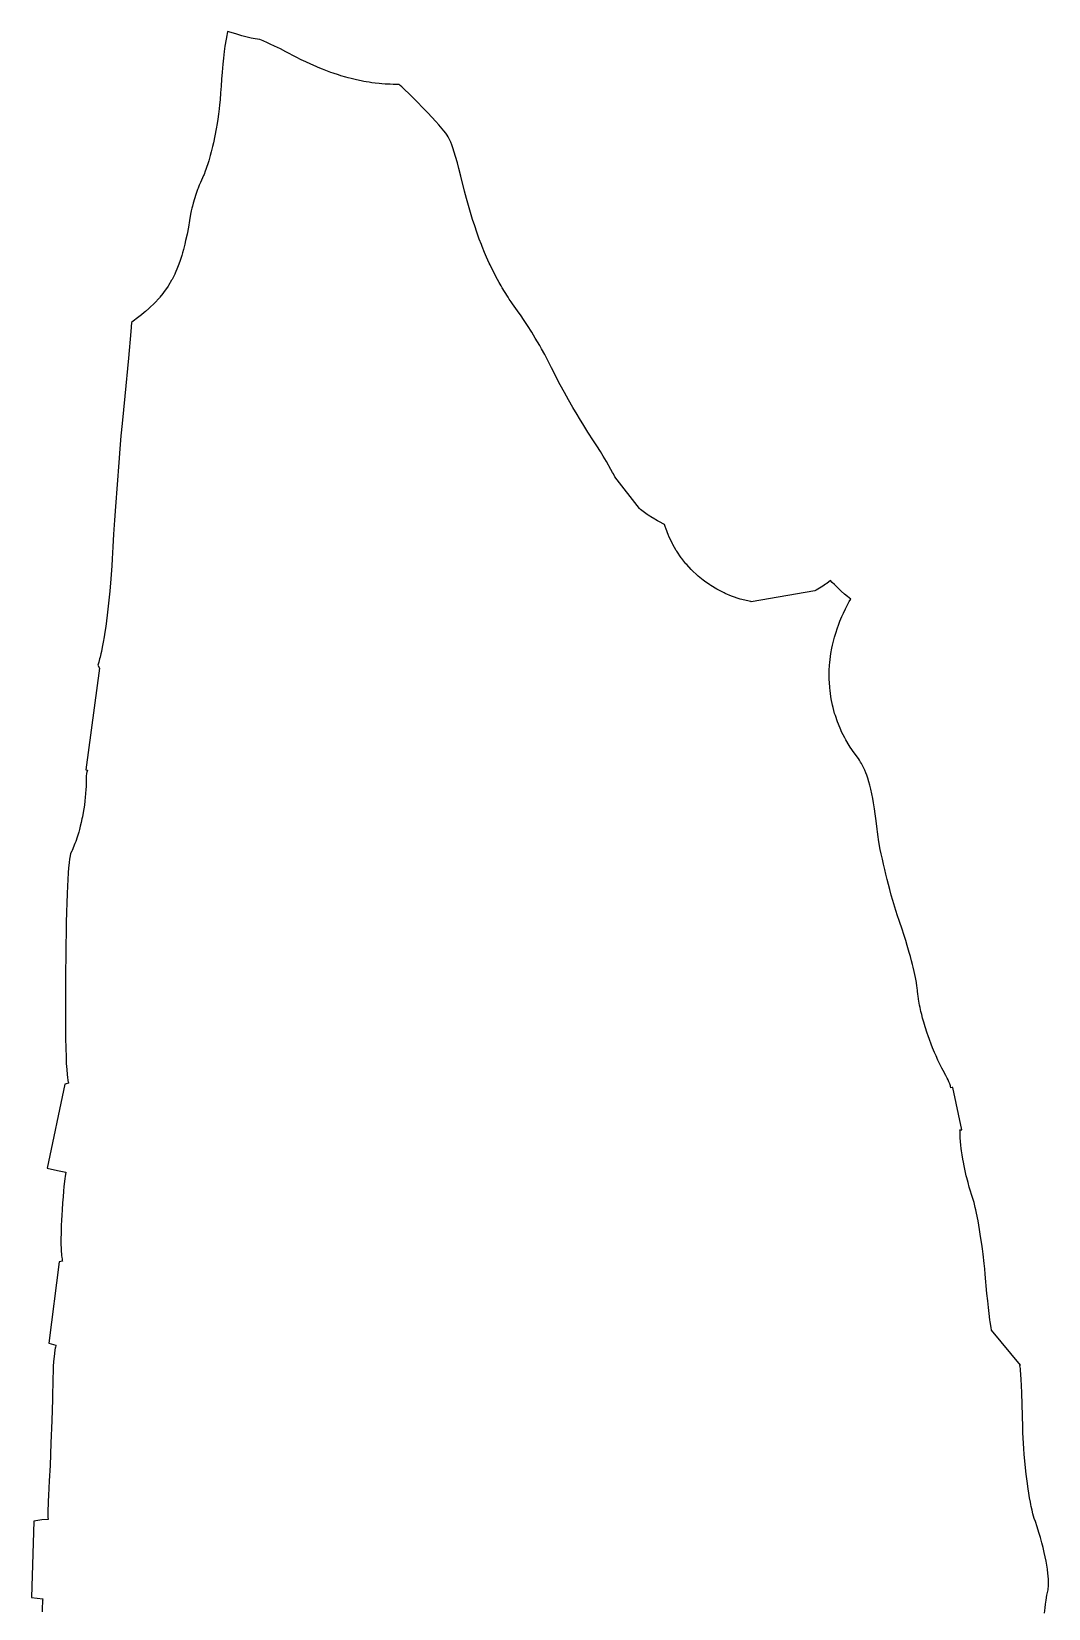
# Model space of a CAD drawing. Header units: metres. Extents: x -0.5 to 50.5, y -0.5 to 50.3.
# Drawn here: x 42.58 to 50.18, y 36.07 to 47.87 of the extents above; entities that cross this region are included whole.
import ezdxf

# ---------------------------------------------------------------- set-up
doc = ezdxf.new("R2010")
doc.units = ezdxf.units.M

msp = doc.modelspace()

# ---------------------------------------------------------------- linework, layer by layer
for p, q in [((44.0314, 47.813), (44.0235, 47.761)), ((44.0364, 47.8407), (44.0314, 47.813)), ((44.0433, 47.8697), (44.0364, 47.8407)), ((44.0524, 47.8668), (44.0433, 47.8697)), ((44.1121, 47.8492), (44.0524, 47.8668)), ((44.1504, 47.8385), (44.1121, 47.8492)), ((44.19, 47.8282), (44.1504, 47.8385)), ((44.2192, 47.8211), (44.19, 47.8282)), ((44.2487, 47.8146), (44.2192, 47.8211)), ((44.2841, 47.8097), (44.2487, 47.8146)), ((44.3098, 47.7993), (44.2841, 47.8097)), ((44.3423, 47.7851), (44.3098, 47.7993)), ((44.3625, 47.776), (44.3423, 47.7851)), ((44.0124, 47.6703), (44.0075, 47.625)), ((44.0182, 47.7205), (44.0124, 47.6703)), ((44.0235, 47.761), (44.0182, 47.7205)), ((44.3941, 47.7611), (44.3625, 47.776)), ((44.4384, 47.7395), (44.3941, 47.7611)), ((44.4795, 47.7185), (44.4384, 47.7395)), ((44.5561, 47.6782), (44.4795, 47.7185)), ((44.5946, 47.6586), (44.5561, 47.6782)), ((44.0021, 47.5665), (43.9978, 47.5145)), ((44.0075, 47.625), (44.0021, 47.5665)), ((44.6284, 47.642), (44.5946, 47.6586)), ((44.6648, 47.6251), (44.6284, 47.642)), ((44.7064, 47.6069), (44.6648, 47.6251)), ((44.7203, 47.601), (44.7064, 47.6069)), ((44.7534, 47.5874), (44.7203, 47.601)), ((44.7915, 47.5727), (44.7534, 47.5874)), ((44.8161, 47.5637), (44.7915, 47.5727)), ((44.8318, 47.5582), (44.8161, 47.5637)), ((44.8717, 47.5448), (44.8318, 47.5582)), ((43.9941, 47.461), (43.9911, 47.4123)), ((43.9978, 47.5145), (43.9941, 47.461)), ((44.8901, 47.539), (44.8717, 47.5448)), ((44.9281, 47.5279), (44.8901, 47.539)), ((44.9459, 47.523), (44.9281, 47.5279)), ((44.9672, 47.5174), (44.9459, 47.523)), ((44.9871, 47.5125), (44.9672, 47.5174)), ((45.0069, 47.5079), (44.9871, 47.5125)), ((45.0436, 47.5002), (45.0069, 47.5079)), ((45.0625, 47.4965), (45.0436, 47.5002)), ((45.0809, 47.4932), (45.0625, 47.4965)), ((45.1014, 47.4898), (45.0809, 47.4932)), ((45.1229, 47.4866), (45.1014, 47.4898)), ((45.1459, 47.4836), (45.1229, 47.4866)), ((45.1775, 47.4802), (45.1459, 47.4836)), ((45.1974, 47.4783), (45.1775, 47.4802)), ((45.223, 47.4765), (45.1974, 47.4783)), ((45.2402, 47.4755), (45.223, 47.4765)), ((45.2598, 47.4747), (45.2402, 47.4755)), ((45.2809, 47.4741), (45.2598, 47.4747)), ((45.3259, 47.4733), (45.2809, 47.4741)), ((45.3342, 47.4663), (45.3259, 47.4733)), ((45.3469, 47.455), (45.3342, 47.4663)), ((45.3695, 47.4339), (45.3469, 47.455)), ((45.3989, 47.4053), (45.3695, 47.4339)), ((43.983, 47.3213), (43.9794, 47.2904)), ((43.9868, 47.3593), (43.983, 47.3213)), ((43.9911, 47.4123), (43.9868, 47.3593)), ((45.4267, 47.3777), (45.3989, 47.4053)), ((45.4634, 47.3404), (45.4267, 47.3777)), ((45.5015, 47.3013), (45.4634, 47.3404)), ((43.9693, 47.2144), (43.9643, 47.1818)), ((43.9744, 47.2507), (43.9693, 47.2144)), ((43.9794, 47.2904), (43.9744, 47.2507)), ((45.5403, 47.2611), (45.5015, 47.3013)), ((45.5715, 47.2283), (45.5403, 47.2611)), ((45.6021, 47.1954), (45.5715, 47.2283)), ((45.6234, 47.1715), (45.6021, 47.1954)), ((43.9479, 47.0896), (43.9371, 47.0377)), ((43.9578, 47.1429), (43.9479, 47.0896)), ((43.9643, 47.1818), (43.9578, 47.1429)), ((45.6492, 47.1414), (45.6234, 47.1715)), ((45.6607, 47.1271), (45.6492, 47.1414)), ((45.6746, 47.1086), (45.6607, 47.1271)), ((45.685, 47.0936), (45.6746, 47.1086)), ((45.6921, 47.0822), (45.685, 47.0936)), ((45.6985, 47.0709), (45.6921, 47.0822)), ((43.9212, 46.9707), (43.9139, 46.9429)), ((43.9305, 47.0092), (43.9212, 46.9707)), ((43.9371, 47.0377), (43.9305, 47.0092)), ((45.7056, 47.0568), (45.6985, 47.0709)), ((45.7121, 47.0421), (45.7056, 47.0568)), ((45.7206, 47.0211), (45.7121, 47.0421)), ((45.7286, 46.9986), (45.7206, 47.0211)), ((45.7386, 46.9683), (45.7286, 46.9986)), ((45.7487, 46.9348), (45.7386, 46.9683)), ((43.8889, 46.8601), (43.8808, 46.8369)), ((43.8933, 46.8735), (43.8889, 46.8601)), ((43.9026, 46.9032), (43.8933, 46.8735)), ((43.9079, 46.9215), (43.9026, 46.9032)), ((43.9139, 46.9429), (43.9079, 46.9215)), ((45.762, 46.8875), (45.7487, 46.9348)), ((45.7736, 46.8438), (45.762, 46.8875)), ((45.7879, 46.7882), (45.7736, 46.8438)), ((43.8401, 46.7409), (43.8311, 46.7207)), ((43.8479, 46.7574), (43.8401, 46.7409)), ((43.8641, 46.7937), (43.8479, 46.7574)), ((43.8668, 46.8002), (43.8641, 46.7937)), ((43.8764, 46.8251), (43.8668, 46.8002)), ((43.8808, 46.8369), (43.8764, 46.8251)), ((45.816, 46.6753), (45.7879, 46.7882)), ((43.795, 46.6178), (43.7858, 46.5867)), ((43.8056, 46.6516), (43.795, 46.6178)), ((43.8181, 46.6873), (43.8056, 46.6516)), ((43.8224, 46.6985), (43.8181, 46.6873)), ((43.8311, 46.7207), (43.8224, 46.6985)), ((45.8307, 46.6196), (45.816, 46.6753)), ((45.845, 46.5675), (45.8307, 46.6196)), ((43.7665, 46.5023), (43.7585, 46.455)), ((43.7711, 46.5271), (43.7665, 46.5023)), ((43.776, 46.5489), (43.7711, 46.5271)), ((43.7795, 46.5632), (43.776, 46.5489)), ((43.7858, 46.5867), (43.7795, 46.5632)), ((45.8598, 46.5164), (45.845, 46.5675)), ((45.8763, 46.4626), (45.8598, 46.5164)), ((43.7497, 46.4062), (43.7398, 46.3546)), ((43.7585, 46.455), (43.7497, 46.4062)), ((45.8916, 46.415), (45.8763, 46.4626)), ((45.9078, 46.3676), (45.8916, 46.415)), ((43.7236, 46.28), (43.713, 46.2377)), ((43.7296, 46.3061), (43.7236, 46.28)), ((43.7398, 46.3546), (43.7296, 46.3061)), ((45.9261, 46.317), (45.9078, 46.3676)), ((45.9413, 46.2766), (45.9261, 46.317)), ((45.9475, 46.2611), (45.9413, 46.2766)), ((45.9661, 46.2156), (45.9475, 46.2611)), ((43.686, 46.1488), (43.674, 46.1162)), ((43.6914, 46.1646), (43.686, 46.1488)), ((43.7008, 46.1945), (43.6914, 46.1646)), ((43.7064, 46.2136), (43.7008, 46.1945)), ((43.713, 46.2377), (43.7064, 46.2136)), ((45.981, 46.181), (45.9661, 46.2156)), ((46.001, 46.137), (45.981, 46.181)), ((46.0074, 46.1233), (46.001, 46.137)), ((43.6275, 46.0156), (43.6239, 46.009)), ((43.6474, 46.0545), (43.6275, 46.0156)), ((43.6511, 46.0624), (43.6474, 46.0545)), ((43.6693, 46.1042), (43.6511, 46.0624)), ((43.674, 46.1162), (43.6693, 46.1042)), ((46.0297, 46.0776), (46.0074, 46.1233)), ((46.0417, 46.054), (46.0297, 46.0776)), ((46.0502, 46.0379), (46.0417, 46.054)), ((46.075, 45.9923), (46.0502, 46.0379)), ((43.5595, 45.9107), (43.5367, 45.8822)), ((43.5636, 45.9161), (43.5595, 45.9107)), ((43.5979, 45.9655), (43.5636, 45.9161)), ((43.6008, 45.9701), (43.5979, 45.9655)), ((43.6239, 46.009), (43.6008, 45.9701)), ((46.0895, 45.967), (46.075, 45.9923)), ((46.0979, 45.9526), (46.0895, 45.967)), ((46.1143, 45.9255), (46.0979, 45.9526)), ((46.1408, 45.8835), (46.1143, 45.9255)), ((43.4545, 45.7971), (43.4298, 45.7753)), ((43.4651, 45.8069), (43.4545, 45.7971)), ((43.4907, 45.8319), (43.4651, 45.8069)), ((43.4973, 45.8386), (43.4907, 45.8319)), ((43.5327, 45.8776), (43.4973, 45.8386)), ((43.5367, 45.8822), (43.5327, 45.8776)), ((46.1506, 45.8685), (46.1408, 45.8835)), ((46.1653, 45.8466), (46.1506, 45.8685)), ((46.1744, 45.8333), (46.1653, 45.8466)), ((46.2111, 45.7812), (46.1744, 45.8333)), ((46.2384, 45.7416), (46.2111, 45.7812)), ((43.3235, 45.6935), (43.3183, 45.6262)), ((43.3376, 45.7036), (43.3235, 45.6935)), ((43.3685, 45.7264), (43.3376, 45.7036)), ((43.3992, 45.7502), (43.3685, 45.7264)), ((43.4192, 45.7664), (43.3992, 45.7502)), ((43.4298, 45.7753), (43.4192, 45.7664)), ((46.2562, 45.715), (46.2384, 45.7416)), ((46.286, 45.6695), (46.2562, 45.715)), ((46.318, 45.6192), (46.286, 45.6695)), ((43.3183, 45.6262), (43.3011, 45.427)), ((46.3447, 45.5755), (46.318, 45.6192)), ((46.378, 45.5196), (46.3447, 45.5755)), ((43.3011, 45.427), (43.2743, 45.1419)), ((46.3915, 45.4965), (46.378, 45.5196)), ((46.4154, 45.4539), (46.3915, 45.4965)), ((46.4371, 45.4137), (46.4154, 45.4539)), ((46.4498, 45.3885), (46.4371, 45.4137)), ((46.4661, 45.3543), (46.4498, 45.3885)), ((46.4779, 45.33), (46.4661, 45.3543)), ((46.5041, 45.2783), (46.4779, 45.33)), ((46.5309, 45.2272), (46.5041, 45.2783)), ((46.563, 45.1681), (46.5309, 45.2272)), ((43.2743, 45.1419), (43.2542, 44.9376)), ((46.5927, 45.1149), (46.563, 45.1681)), ((46.6259, 45.0569), (46.5927, 45.1149)), ((46.6572, 45.0037), (46.6259, 45.0569)), ((46.6748, 44.9746), (46.6572, 45.0037)), ((46.7073, 44.9216), (46.6748, 44.9746)), ((43.2457, 44.8449), (43.2371, 44.7472)), ((43.2542, 44.9376), (43.2457, 44.8449)), ((46.738, 44.873), (46.7073, 44.9216)), ((46.7802, 44.8082), (46.738, 44.873)), ((43.2371, 44.7472), (43.2286, 44.6442)), ((46.8042, 44.7706), (46.7802, 44.8082)), ((46.8317, 44.7265), (46.8042, 44.7706)), ((46.8519, 44.6936), (46.8317, 44.7265)), ((43.2286, 44.6442), (43.216, 44.4809)), ((46.8766, 44.6523), (46.8519, 44.6936)), ((46.9102, 44.5937), (46.8766, 44.6523)), ((43.216, 44.4809), (43.2043, 44.317)), ((46.9233, 44.5697), (46.9102, 44.5937)), ((46.9287, 44.5595), (46.9233, 44.5697)), ((46.9396, 44.5378), (46.9287, 44.5595)), ((46.9402, 44.5381), (46.9396, 44.5378)), ((47.1249, 44.3009), (46.9402, 44.5381)), ((43.2043, 44.317), (43.1974, 44.2134)), ((47.1323, 44.2947), (47.1249, 44.3009)), ((47.1827, 44.2563), (47.1323, 44.2947)), ((47.19, 44.2513), (47.1827, 44.2563)), ((47.2207, 44.2312), (47.19, 44.2513)), ((43.1974, 44.2134), (43.1908, 44.1081)), ((47.2259, 44.228), (47.2207, 44.2312)), ((47.2588, 44.2088), (47.2259, 44.228)), ((47.2686, 44.2034), (47.2588, 44.2088)), ((47.3124, 44.1817), (47.2686, 44.2034)), ((47.3191, 44.1582), (47.3124, 44.1817)), ((47.321, 44.1528), (47.3191, 44.1582)), ((47.3416, 44.0984), (47.321, 44.1528)), ((43.1855, 44.0148), (43.1807, 43.9233)), ((43.1908, 44.1081), (43.1855, 44.0148)), ((47.3437, 44.0935), (47.3416, 44.0984)), ((47.3703, 44.0379), (47.3437, 44.0935)), ((47.3739, 44.0312), (47.3703, 44.0379)), ((47.399, 43.9878), (47.3739, 44.0312)), ((43.1807, 43.9233), (43.1774, 43.8719)), ((47.4031, 43.9812), (47.399, 43.9878)), ((47.4362, 43.9328), (47.4031, 43.9812)), ((47.441, 43.9265), (47.4362, 43.9328)), ((47.4716, 43.8882), (47.441, 43.9265)), ((43.1703, 43.7747), (43.1623, 43.6836)), ((43.1774, 43.8719), (43.1703, 43.7747)), ((47.4779, 43.881), (47.4716, 43.8882)), ((47.5118, 43.8442), (47.4779, 43.881)), ((47.5188, 43.8372), (47.5118, 43.8442)), ((47.5561, 43.8021), (47.5188, 43.8372)), ((47.5631, 43.796), (47.5561, 43.8021)), ((47.6011, 43.7649), (47.5631, 43.796)), ((43.1623, 43.6836), (43.1578, 43.6372)), ((47.6099, 43.7582), (47.6011, 43.7649)), ((47.6503, 43.7297), (47.6099, 43.7582)), ((47.6575, 43.725), (47.6503, 43.7297)), ((47.7026, 43.6977), (47.6575, 43.725)), ((47.7118, 43.6926), (47.7026, 43.6977)), ((47.7569, 43.6695), (47.7118, 43.6926)), ((47.7655, 43.6655), (47.7569, 43.6695)), ((47.813, 43.6455), (47.7655, 43.6655)), ((48.4364, 43.6847), (47.9602, 43.6039)), ((48.445, 43.6895), (48.4364, 43.6847)), ((48.4703, 43.7045), (48.445, 43.6895)), ((48.4948, 43.72), (48.4703, 43.7045)), ((48.5164, 43.7344), (48.4948, 43.72)), ((48.5254, 43.7407), (48.5164, 43.7344)), ((48.5539, 43.7616), (48.5254, 43.7407)), ((48.5662, 43.7485), (48.5539, 43.7616)), ((48.5829, 43.7314), (48.5662, 43.7485)), ((48.6002, 43.7144), (48.5829, 43.7314)), ((48.6167, 43.6987), (48.6002, 43.7144)), ((48.6338, 43.683), (48.6167, 43.6987)), ((48.6583, 43.6613), (48.6338, 43.683)), ((48.6806, 43.6426), (48.6583, 43.6613)), ((43.1481, 43.5475), (43.1427, 43.5026)), ((43.1532, 43.5933), (43.1481, 43.5475)), ((43.1578, 43.6372), (43.1532, 43.5933)), ((47.8206, 43.6426), (47.813, 43.6455)), ((47.8697, 43.6259), (47.8206, 43.6426)), ((47.8784, 43.6232), (47.8697, 43.6259)), ((47.9581, 43.6043), (47.8784, 43.6232)), ((47.9602, 43.6039), (47.9581, 43.6043)), ((48.6495, 43.5191), (48.665, 43.5516)), ((48.665, 43.5516), (48.6766, 43.5742)), ((48.6766, 43.5742), (48.6936, 43.6054)), ((48.7041, 43.6237), (48.6806, 43.6426)), ((48.6936, 43.6054), (48.7041, 43.6237)), ((43.1317, 43.4191), (43.1255, 43.3769)), ((43.1373, 43.4595), (43.1317, 43.4191)), ((43.1427, 43.5026), (43.1373, 43.4595)), ((48.6024, 43.4014), (48.6143, 43.435)), ((48.6143, 43.435), (48.6228, 43.4571)), ((48.6228, 43.4571), (48.6382, 43.4941)), ((48.6382, 43.4941), (48.6495, 43.5191)), ((43.1199, 43.3421), (43.1127, 43.3)), ((43.1255, 43.3769), (43.1199, 43.3421)), ((48.568, 43.2776), (48.5774, 43.3176)), ((48.5774, 43.3176), (48.583, 43.3386)), ((48.583, 43.3386), (48.5944, 43.377)), ((48.5944, 43.377), (48.6024, 43.4014)), ((43.089, 43.1882), (43.0857, 43.1757)), ((43.0951, 43.2134), (43.089, 43.1882)), ((43.0989, 43.2303), (43.0951, 43.2134)), ((43.106, 43.2646), (43.0989, 43.2303)), ((43.1127, 43.3), (43.106, 43.2646)), ((48.548, 43.1485), (48.5533, 43.1948)), ((48.5533, 43.1948), (48.5565, 43.2164)), ((48.5565, 43.2164), (48.5635, 43.2554)), ((48.5635, 43.2554), (48.568, 43.2776)), ((43.0841, 43.1072), (42.983, 42.3465)), ((43.0789, 43.1512), (43.0724, 43.1301)), ((43.0724, 43.1301), (43.0841, 43.1072)), ((43.0857, 43.1757), (43.0789, 43.1512)), ((48.5436, 43.0693), (48.5442, 43.0898)), ((48.5439, 43.0201), (48.5436, 43.0693)), ((48.5442, 43.0898), (48.5463, 43.1283)), ((48.5463, 43.1283), (48.548, 43.1485)), ((48.5446, 43.0021), (48.5439, 43.0201)), ((48.5475, 42.96), (48.5446, 43.0021)), ((48.5495, 42.9403), (48.5475, 42.96)), ((48.5555, 42.8954), (48.5495, 42.9403)), ((48.5583, 42.8782), (48.5555, 42.8954)), ((48.568, 42.8298), (48.5583, 42.8782)), ((48.572, 42.8126), (48.568, 42.8298)), ((48.5841, 42.7681), (48.572, 42.8126)), ((48.5892, 42.7514), (48.5841, 42.7681)), ((48.6053, 42.7047), (48.5892, 42.7514)), ((48.6118, 42.6877), (48.6053, 42.7047)), ((48.6294, 42.6457), (48.6118, 42.6877)), ((48.6365, 42.6301), (48.6294, 42.6457)), ((48.6593, 42.5849), (48.6365, 42.6301)), ((48.6678, 42.5693), (48.6593, 42.5849)), ((48.6918, 42.5287), (48.6678, 42.5693)), ((48.7008, 42.5145), (48.6918, 42.5287)), ((48.7291, 42.4733), (48.7008, 42.5145)), ((48.7616, 42.4296), (48.7291, 42.4733)), ((48.7698, 42.4178), (48.7616, 42.4296)), ((48.7786, 42.4041), (48.7698, 42.4178)), ((48.7856, 42.3923), (48.7786, 42.4041)), ((48.7932, 42.3781), (48.7856, 42.3923)), ((48.8007, 42.3626), (48.7932, 42.3781)), ((48.809, 42.3443), (48.8007, 42.3626)), ((42.983, 42.3465), (42.9944, 42.343)), ((42.985, 42.2481), (42.9842, 42.2207)), ((42.9854, 42.2815), (42.985, 42.2481)), ((42.9863, 42.3011), (42.9854, 42.2815)), ((42.9876, 42.3155), (42.9863, 42.3011)), ((42.9885, 42.3213), (42.9876, 42.3155)), ((42.9895, 42.3264), (42.9885, 42.3213)), ((42.9904, 42.3283), (42.9895, 42.3264)), ((42.9911, 42.3305), (42.9901, 42.3285)), ((42.9901, 42.3285), (42.9904, 42.3283)), ((42.9922, 42.3345), (42.9907, 42.3306)), ((42.9907, 42.3306), (42.9911, 42.3305)), ((42.9925, 42.336), (42.992, 42.3346)), ((42.992, 42.3346), (42.9922, 42.3345)), ((42.9944, 42.343), (42.9922, 42.3361)), ((42.9922, 42.3361), (42.9925, 42.336)), ((48.8175, 42.3232), (48.809, 42.3443)), ((48.8241, 42.3054), (48.8175, 42.3232)), ((48.8316, 42.283), (48.8241, 42.3054)), ((48.8398, 42.2566), (48.8316, 42.283)), ((48.8472, 42.2298), (48.8398, 42.2566)), ((42.9786, 42.139), (42.9759, 42.1138)), ((42.9811, 42.1687), (42.9786, 42.139)), ((42.9831, 42.1983), (42.9811, 42.1687)), ((42.9842, 42.2207), (42.9831, 42.1983)), ((48.8542, 42.2017), (48.8472, 42.2298)), ((48.862, 42.1671), (48.8542, 42.2017)), ((48.8694, 42.1304), (48.862, 42.1671)), ((48.8752, 42.0979), (48.8694, 42.1304)), ((42.963, 42.0253), (42.9571, 41.9931)), ((42.9679, 42.0548), (42.963, 42.0253)), ((42.9717, 42.0812), (42.9679, 42.0548)), ((42.9759, 42.1138), (42.9717, 42.0812)), ((48.8822, 42.0548), (48.8752, 42.0979)), ((48.8876, 42.0164), (48.8822, 42.0548)), ((48.894, 41.9653), (48.8876, 42.0164)), ((42.9354, 41.8996), (42.9297, 41.8794)), ((42.9415, 41.9232), (42.9354, 41.8996)), ((42.9485, 41.9526), (42.9415, 41.9232)), ((42.9541, 41.9779), (42.9485, 41.9526)), ((42.9571, 41.9931), (42.9541, 41.9779)), ((48.9011, 41.9022), (48.894, 41.9653)), ((48.9036, 41.882), (48.9011, 41.9022)), ((42.9015, 41.795), (42.8796, 41.7428)), ((42.9073, 41.8104), (42.9015, 41.795)), ((42.9181, 41.8413), (42.9073, 41.8104)), ((42.9203, 41.8483), (42.9181, 41.8413)), ((42.9297, 41.8794), (42.9203, 41.8483)), ((48.909, 41.8442), (48.9036, 41.882)), ((48.912, 41.8256), (48.909, 41.8442)), ((48.9179, 41.791), (48.912, 41.8256)), ((48.9257, 41.7497), (48.9179, 41.791)), ((42.8582, 41.6535), (42.8541, 41.6107)), ((42.861, 41.6768), (42.8582, 41.6535)), ((42.8647, 41.7032), (42.861, 41.6768)), ((42.8674, 41.7186), (42.8647, 41.7032)), ((42.8775, 41.7383), (42.8674, 41.7186)), ((42.8796, 41.7428), (42.8775, 41.7383)), ((48.9323, 41.7172), (48.9257, 41.7497)), ((48.9408, 41.6768), (48.9323, 41.7172)), ((48.9488, 41.6407), (48.9408, 41.6768)), ((42.8514, 41.5768), (42.8478, 41.5235)), ((42.8541, 41.6107), (42.8514, 41.5768)), ((48.9582, 41.6006), (48.9488, 41.6407)), ((48.967, 41.5641), (48.9582, 41.6006)), ((48.9769, 41.5249), (48.967, 41.5641)), ((42.8425, 41.4172), (42.84, 41.3497)), ((42.8453, 41.4774), (42.8425, 41.4172)), ((42.8478, 41.5235), (42.8453, 41.4774)), ((48.9967, 41.4498), (48.9769, 41.5249)), ((49.008, 41.4091), (48.9967, 41.4498)), ((42.84, 41.3497), (42.8379, 41.2797)), ((49.0198, 41.3681), (49.008, 41.4091)), ((49.0427, 41.2923), (49.0198, 41.3681)), ((42.8362, 41.2045), (42.8347, 41.1237)), ((42.8379, 41.2797), (42.8362, 41.2045)), ((49.0548, 41.2538), (49.0427, 41.2923)), ((49.0664, 41.2186), (49.0548, 41.2538)), ((49.0912, 41.1461), (49.0664, 41.2186)), ((42.8347, 41.1237), (42.8334, 41.0384)), ((49.0994, 41.121), (49.0912, 41.1461)), ((49.109, 41.091), (49.0994, 41.121)), ((49.1163, 41.0676), (49.109, 41.091)), ((49.1269, 41.0325), (49.1163, 41.0676)), ((42.8324, 40.9421), (42.8317, 40.8424)), ((42.8334, 41.0384), (42.8324, 40.9421)), ((49.1424, 40.9786), (49.1269, 41.0325)), ((49.1503, 40.9497), (49.1424, 40.9786)), ((49.1591, 40.9166), (49.1503, 40.9497)), ((42.8317, 40.8424), (42.8307, 40.61)), ((49.1661, 40.8889), (49.1591, 40.9166)), ((49.1711, 40.8687), (49.1661, 40.8889)), ((49.1788, 40.8357), (49.1711, 40.8687)), ((49.1884, 40.7915), (49.1788, 40.8357)), ((49.1933, 40.7666), (49.1884, 40.7915)), ((49.1955, 40.7542), (49.1933, 40.7666)), ((49.1998, 40.7282), (49.1955, 40.7542)), ((49.2012, 40.7164), (49.1998, 40.7282)), ((49.2034, 40.6923), (49.2012, 40.7164)), ((42.8307, 40.61), (42.8307, 40.5075)), ((49.2064, 40.6653), (49.2034, 40.6923)), ((49.2079, 40.6536), (49.2064, 40.6653)), ((49.2114, 40.6299), (49.2079, 40.6536)), ((49.2164, 40.6006), (49.2114, 40.6299)), ((49.2192, 40.5861), (49.2164, 40.6006)), ((42.8307, 40.5075), (42.831, 40.4179)), ((49.2229, 40.5676), (49.2192, 40.5861)), ((49.2296, 40.538), (49.2229, 40.5676)), ((49.235, 40.5157), (49.2296, 40.538)), ((49.2421, 40.4877), (49.235, 40.5157)), ((49.2506, 40.457), (49.2421, 40.4877)), ((42.831, 40.4179), (42.8318, 40.3367)), ((49.2609, 40.4225), (49.2506, 40.457)), ((49.2764, 40.3744), (49.2609, 40.4225)), ((49.2831, 40.3549), (49.2764, 40.3744)), ((49.2925, 40.3286), (49.2831, 40.3549)), ((42.8318, 40.3367), (42.833, 40.2668)), ((42.833, 40.2668), (42.8349, 40.1961)), ((49.3053, 40.2942), (49.2925, 40.3286)), ((49.3163, 40.2665), (49.3053, 40.2942)), ((49.3306, 40.2319), (49.3163, 40.2665)), ((42.8349, 40.1961), (42.8368, 40.1489)), ((42.8368, 40.1489), (42.8395, 40.103)), ((49.3424, 40.2048), (49.3306, 40.2319)), ((49.3566, 40.1736), (49.3424, 40.2048)), ((49.3639, 40.1584), (49.3566, 40.1736)), ((49.3784, 40.1291), (49.3639, 40.1584)), ((49.3868, 40.113), (49.3784, 40.1291)), ((42.8534, 40.0004), (42.8256, 39.9935)), ((42.8395, 40.103), (42.8425, 40.0665)), ((42.8425, 40.0665), (42.845, 40.0433)), ((42.845, 40.0433), (42.8477, 40.0249)), ((42.8477, 40.0249), (42.849, 40.0181)), ((42.849, 40.0181), (42.8503, 40.0149)), ((42.8503, 40.0149), (42.85, 40.0148)), ((42.85, 40.0148), (42.8501, 40.0144)), ((42.8501, 40.0144), (42.85, 40.0143)), ((42.85, 40.0143), (42.853, 40.0048)), ((42.853, 40.0048), (42.8524, 40.0046)), ((42.8524, 40.0046), (42.8534, 40.0004)), ((49.3957, 40.0964), (49.3868, 40.113)), ((49.4164, 40.0589), (49.3957, 40.0964)), ((49.4262, 40.0395), (49.4164, 40.0589)), ((49.4325, 40.0264), (49.4262, 40.0395)), ((49.4389, 40.0116), (49.4325, 40.0264)), ((49.4453, 39.9955), (49.4389, 40.0116)), ((42.8256, 39.9935), (42.6941, 39.365)), ((49.4499, 39.9813), (49.4453, 39.9955)), ((49.4506, 39.9762), (49.4499, 39.9813)), ((49.451, 39.9763), (49.4506, 39.9762)), ((49.453, 39.9666), (49.451, 39.9763)), ((49.4535, 39.9667), (49.453, 39.9666)), ((49.4623, 39.9685), (49.4535, 39.9664)), ((49.4535, 39.9664), (49.4535, 39.9667)), ((49.4692, 39.9699), (49.4623, 39.9685)), ((49.5366, 39.6528), (49.4692, 39.9699)), ((49.5211, 39.651), (49.5366, 39.6528)), ((49.5217, 39.6463), (49.5211, 39.651)), ((49.5211, 39.6461), (49.5217, 39.6463)), ((49.5221, 39.641), (49.5211, 39.6461)), ((49.5226, 39.6369), (49.5218, 39.64)), ((49.5218, 39.64), (49.5221, 39.64)), ((49.5219, 39.6409), (49.5221, 39.641)), ((49.5221, 39.64), (49.5219, 39.6409)), ((49.5229, 39.6231), (49.5226, 39.6369)), ((49.5241, 39.5934), (49.5229, 39.6231)), ((49.526, 39.5649), (49.5241, 39.5934)), ((49.5286, 39.5373), (49.526, 39.5649)), ((49.5314, 39.513), (49.5286, 39.5373)), ((49.5336, 39.4952), (49.5314, 39.513)), ((49.5379, 39.466), (49.5336, 39.4952)), ((49.5432, 39.4334), (49.5379, 39.466)), ((49.5475, 39.4097), (49.5432, 39.4334)), ((49.5528, 39.3823), (49.5475, 39.4097)), ((42.6941, 39.365), (42.7713, 39.3472)), ((42.7713, 39.3472), (42.8326, 39.3358)), ((42.8273, 39.3043), (42.8251, 39.288)), ((42.8296, 39.3194), (42.8273, 39.3043)), ((42.8325, 39.3331), (42.8296, 39.3194)), ((42.8326, 39.3358), (42.8321, 39.3332)), ((42.8321, 39.3332), (42.8325, 39.3331)), ((49.5607, 39.3449), (49.5528, 39.3823)), ((49.5689, 39.309), (49.5607, 39.3449)), ((49.5728, 39.2926), (49.5689, 39.309)), ((49.5816, 39.2583), (49.5728, 39.2926)), ((42.8158, 39.193), (42.8125, 39.1515)), ((42.8189, 39.2285), (42.8158, 39.193)), ((42.8226, 39.2651), (42.8189, 39.2285)), ((42.8251, 39.288), (42.8226, 39.2651)), ((49.5908, 39.2242), (49.5816, 39.2583)), ((49.5975, 39.2008), (49.5908, 39.2242)), ((49.6096, 39.1616), (49.5975, 39.2008)), ((42.8055, 39.0538), (42.8029, 39.014)), ((42.8091, 39.1056), (42.8055, 39.0538)), ((42.8125, 39.1515), (42.8091, 39.1056)), ((49.6246, 39.1166), (49.6096, 39.1616)), ((49.6268, 39.1092), (49.6246, 39.1166)), ((49.6305, 39.0954), (49.6268, 39.1092)), ((49.6363, 39.0715), (49.6305, 39.0954)), ((49.6403, 39.0538), (49.6363, 39.0715)), ((49.6456, 39.0288), (49.6403, 39.0538)), ((42.7991, 38.9372), (42.7981, 38.9108)), ((42.801, 38.9771), (42.7991, 38.9372)), ((42.8029, 39.014), (42.801, 38.9771)), ((49.6569, 38.9707), (49.6456, 39.0288)), ((49.6681, 38.9068), (49.6569, 38.9707)), ((42.7973, 38.8722), (42.7968, 38.8439)), ((42.7968, 38.8439), (42.7968, 38.815)), ((42.7981, 38.9108), (42.7973, 38.8722)), ((49.6736, 38.8722), (49.6681, 38.9068)), ((49.6786, 38.8389), (49.6736, 38.8722)), ((49.6846, 38.7977), (49.6786, 38.8389)), ((42.7968, 38.815), (42.7971, 38.7947)), ((42.7971, 38.7947), (42.7979, 38.7657)), ((42.7979, 38.7657), (42.7989, 38.7442)), ((42.7989, 38.7442), (42.8003, 38.7231)), ((42.8003, 38.7231), (42.8013, 38.7107)), ((42.8013, 38.7107), (42.8024, 38.7006)), ((42.8024, 38.7006), (42.8046, 38.6853)), ((49.6895, 38.7614), (49.6846, 38.7977)), ((49.6945, 38.7231), (49.6895, 38.7614)), ((49.7028, 38.6525), (49.6945, 38.7231)), ((42.7827, 38.6634), (42.7051, 38.056)), ((42.808, 38.6688), (42.7827, 38.6634)), ((42.8046, 38.6853), (42.8068, 38.6755)), ((42.8068, 38.6755), (42.8066, 38.6755)), ((42.8066, 38.6755), (42.808, 38.6688)), ((49.707, 38.6116), (49.7028, 38.6525)), ((49.7107, 38.5734), (49.707, 38.6116)), ((49.7235, 38.4268), (49.7107, 38.5734)), ((49.7288, 38.3719), (49.7235, 38.4268)), ((49.7341, 38.3225), (49.7288, 38.3719)), ((49.7395, 38.277), (49.7341, 38.3225)), ((49.7455, 38.2309), (49.7395, 38.277)), ((49.7477, 38.216), (49.7455, 38.2309)), ((49.7546, 38.1725), (49.7477, 38.216)), ((49.7581, 38.1524), (49.7546, 38.1725)), ((49.9751, 37.8909), (49.7581, 38.1524)), ((42.7051, 38.056), (42.7589, 38.0416)), ((42.7513, 38.0069), (42.7473, 37.9781)), ((42.7534, 38.0197), (42.7513, 38.0069)), ((42.7551, 38.0269), (42.7534, 38.0197)), ((42.7582, 38.0369), (42.755, 38.0269)), ((42.755, 38.0269), (42.7551, 38.0269)), ((42.7589, 38.0416), (42.7577, 38.0371)), ((42.7577, 38.0371), (42.7582, 38.0369)), ((42.7393, 37.8812), (42.7374, 37.8397)), ((42.7418, 37.9191), (42.7393, 37.8812)), ((42.7449, 37.9551), (42.7418, 37.9191)), ((42.7473, 37.9781), (42.7449, 37.9551)), ((49.9701, 37.8863), (49.9707, 37.8864)), ((49.9718, 37.8776), (49.9701, 37.8863)), ((49.9702, 37.8902), (49.9751, 37.8909)), ((49.9707, 37.8864), (49.9702, 37.8902)), ((49.9722, 37.8753), (49.9716, 37.8776)), ((49.9716, 37.8776), (49.9718, 37.8776)), ((49.9735, 37.8658), (49.9722, 37.8753)), ((42.7361, 37.7994), (42.7327, 37.6336)), ((42.7374, 37.8397), (42.7361, 37.7994)), ((49.9748, 37.8525), (49.9735, 37.8658)), ((49.9769, 37.8238), (49.9748, 37.8525)), ((49.9793, 37.7806), (49.9769, 37.8238)), ((49.981, 37.7407), (49.9793, 37.7806)), ((49.9832, 37.6813), (49.981, 37.7407)), ((49.9908, 37.4308), (49.9832, 37.6813)), ((42.7327, 37.6336), (42.7282, 37.4769)), ((42.7282, 37.4769), (42.7223, 37.3067)), ((49.9926, 37.3862), (49.9908, 37.4308)), ((42.7223, 37.3067), (42.7153, 37.1409)), ((49.9969, 37.307), (49.9926, 37.3862)), ((49.9997, 37.2662), (49.9969, 37.307)), ((50.0028, 37.2255), (49.9997, 37.2662)), ((50.0097, 37.1476), (50.0028, 37.2255)), ((42.7153, 37.1409), (42.7097, 37.0267)), ((50.0172, 37.0759), (50.0097, 37.1476)), ((50.0234, 37.0235), (50.0172, 37.0759)), ((42.7097, 37.0267), (42.7036, 36.9151)), ((50.0314, 36.9654), (50.0234, 37.0235)), ((50.0361, 36.9346), (50.0314, 36.9654)), ((50.0419, 36.8998), (50.0361, 36.9346)), ((42.6995, 36.8142), (42.699, 36.7858)), ((42.7004, 36.8465), (42.6995, 36.8142)), ((42.7016, 36.8748), (42.7004, 36.8465)), ((42.7036, 36.9151), (42.7016, 36.8748)), ((50.0478, 36.8671), (50.0419, 36.8998)), ((50.0512, 36.8501), (50.0478, 36.8671)), ((50.0547, 36.8331), (50.0512, 36.8501)), ((50.0609, 36.8058), (50.0547, 36.8331)), ((42.5936, 36.7253), (42.5768, 36.1521)), ((42.6541, 36.733), (42.5936, 36.7253)), ((42.7007, 36.737), (42.6541, 36.733)), ((42.699, 36.7858), (42.6991, 36.7722)), ((42.6991, 36.7722), (42.6997, 36.7482)), ((42.6997, 36.7482), (42.7003, 36.7447)), ((42.7003, 36.7447), (42.7001, 36.7447)), ((42.7001, 36.7447), (42.7009, 36.739)), ((42.7009, 36.739), (42.7005, 36.7389)), ((42.7005, 36.7389), (42.7007, 36.737)), ((50.0677, 36.779), (50.0609, 36.8058)), ((50.0776, 36.7448), (50.0677, 36.779)), ((50.0852, 36.7209), (50.0776, 36.7448)), ((50.0982, 36.6823), (50.0852, 36.7209)), ((50.1122, 36.6385), (50.0982, 36.6823)), ((50.1228, 36.6028), (50.1122, 36.6385)), ((50.1341, 36.5629), (50.1228, 36.6028)), ((50.1435, 36.5267), (50.1341, 36.5629)), ((50.1521, 36.4908), (50.1435, 36.5267)), ((50.1596, 36.4568), (50.1521, 36.4908)), ((50.1657, 36.4252), (50.1596, 36.4568)), ((50.1711, 36.3941), (50.1657, 36.4252)), ((50.1754, 36.3648), (50.1711, 36.3941)), ((50.1792, 36.3329), (50.1754, 36.3648)), ((50.1808, 36.3158), (50.1792, 36.3329)), ((50.1826, 36.2889), (50.1808, 36.3158)), ((50.1814, 36.22), (50.1826, 36.2344)), ((50.1833, 36.2655), (50.1826, 36.2889)), ((50.1826, 36.2344), (50.1833, 36.2518)), ((50.1833, 36.2518), (50.1833, 36.2655)), ((42.5768, 36.1521), (42.6609, 36.1425)), ((42.6577, 36.1078), (42.6571, 36.0893)), ((42.6584, 36.1187), (42.6577, 36.1078)), ((42.6589, 36.1252), (42.6584, 36.1187)), ((42.6593, 36.1274), (42.6589, 36.1252)), ((42.6602, 36.1338), (42.6591, 36.1274)), ((42.6591, 36.1274), (42.6593, 36.1274)), ((42.6609, 36.1425), (42.6599, 36.1339)), ((42.6599, 36.1339), (42.6602, 36.1338)), ((50.161, 36.1034), (50.1655, 36.1334)), ((50.1655, 36.1334), (50.1723, 36.1702)), ((50.1723, 36.1702), (50.1788, 36.2011)), ((50.1788, 36.2011), (50.1803, 36.2104)), ((50.1803, 36.2104), (50.1814, 36.22)), ((42.6571, 36.0893), (42.6568, 36.0728)), ((42.6568, 36.0728), (42.6568, 36.0456)), ((50.1529, 36.0367), (50.1575, 36.0762)), ((50.1575, 36.0762), (50.161, 36.1034))]:
    msp.add_line(p, q)

doc.saveas('drawing.dxf')
